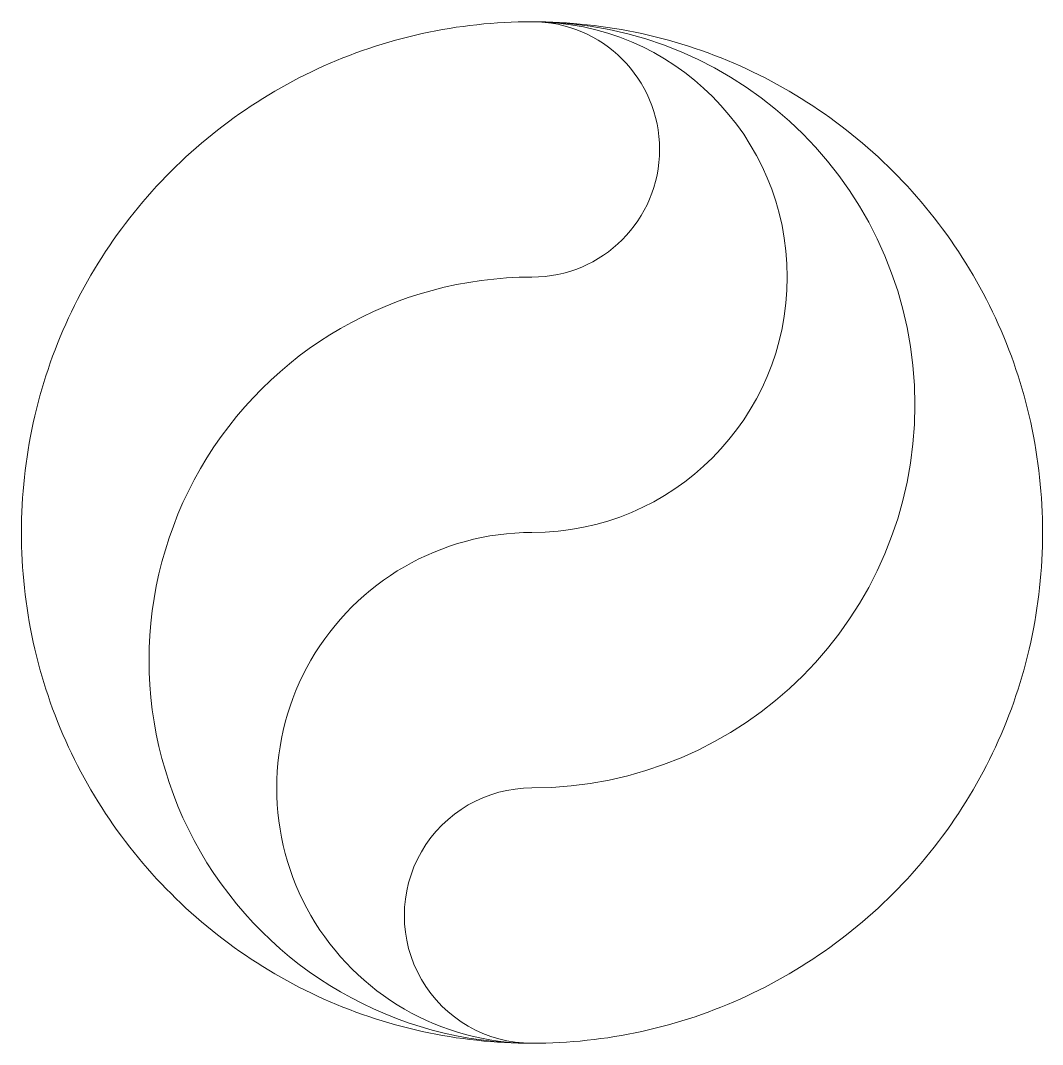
# Model space of a CAD drawing. Header units: millimetres. Extents: x -91 to 91, y -103 to 91.
# Drawn here: x -91.3 to -32, y -29.7 to 29.7 of the extents above; entities that cross this region are included whole.
import ezdxf

# ---------------------------------------------------------------- set-up
doc = ezdxf.new("R2010")
doc.units = ezdxf.units.MM
doc.header["$MEASUREMENT"] = 0
doc.layers.add('Default', color=18, linetype='Continuous')

msp = doc.modelspace()

# ---------------------------------------------------------------- linework, layer by layer
at = {"layer": 'Default', "color": 5, "lineweight": 9}
msp.add_open_spline([(-32.01, 0), (-32.01, 2.138), (-32.467, 6.415), (-34.527, 12.529), (-37.86, 18.054), (-42.298, 22.736), (-47.633, 26.363), (-53.626, 28.754), (-59.995, 29.785), (-66.437, 29.444), (-72.655, 27.722), (-78.352, 24.694), (-83.267, 20.514), (-87.175, 15.382), (-89.891, 9.529), (-91.268, 3.225), (-91.268, -3.226), (-89.891, -9.529), (-87.176, -15.382), (-83.267, -20.514), (-78.352, -24.694), (-72.656, -27.723), (-66.437, -29.444), (-59.995, -29.786), (-53.627, -28.755), (-47.634, -26.363), (-42.298, -22.737), (-37.86, -18.054), (-34.527, -12.53), (-32.467, -6.415), (-32.01, -2.138), (-32.01, 0)], degree=3, dxfattribs=at)
for points, knots in [([(-61.61, -14.8), (-49.349, -14.8), (-39.41, -4.861), (-39.41, 7.4), (-39.41, 19.66), (-49.349, 29.599), (-61.61, 29.599)], [0, 0, 0, 0, 0.333333, 0.333333, 0.333333, 1, 1, 1, 1]), ([(-61.61, 0), (-53.436, 0), (-46.81, 6.626), (-46.81, 14.8), (-46.81, 22.973), (-53.436, 29.599), (-61.61, 29.599)], [0, 0, 0, 0, 0.333333, 0.333333, 0.333333, 1, 1, 1, 1]), ([(-61.61, 14.8), (-57.523, 14.8), (-54.21, 18.113), (-54.21, 22.199), (-54.21, 26.286), (-57.523, 29.599), (-61.61, 29.599)], [0, 0, 0, 0, 0.333333, 0.333333, 0.333333, 1, 1, 1, 1]), ([(-61.61, 14.8), (-69.541, 14.8), (-76.87, 10.568), (-80.835, 3.7), (-84.801, -3.169), (-84.801, -11.631), (-80.835, -18.5), (-76.87, -25.368), (-69.541, -29.6), (-61.61, -29.6)], [0, 0, 0, 0, 0.25, 0.25, 0.25, 0.5, 0.5, 0.5, 1, 1, 1, 1]), ([(-61.61, 0), (-66.897, 0), (-71.783, -2.821), (-74.427, -7.4), (-77.071, -11.979), (-77.071, -17.621), (-74.427, -22.2), (-71.783, -26.779), (-66.897, -29.6), (-61.61, -29.6)], [0, 0, 0, 0, 0.25, 0.25, 0.25, 0.5, 0.5, 0.5, 1, 1, 1, 1]), ([(-61.61, -14.8), (-64.254, -14.8), (-66.697, -16.21), (-68.018, -18.5), (-69.34, -20.789), (-69.34, -23.61), (-68.018, -25.9), (-66.697, -28.189), (-64.254, -29.6), (-61.61, -29.6)], [0, 0, 0, 0, 0.25, 0.25, 0.25, 0.5, 0.5, 0.5, 1, 1, 1, 1])]:
    msp.add_open_spline(points, degree=3, knots=knots, dxfattribs=at)

doc.saveas('drawing.dxf')
